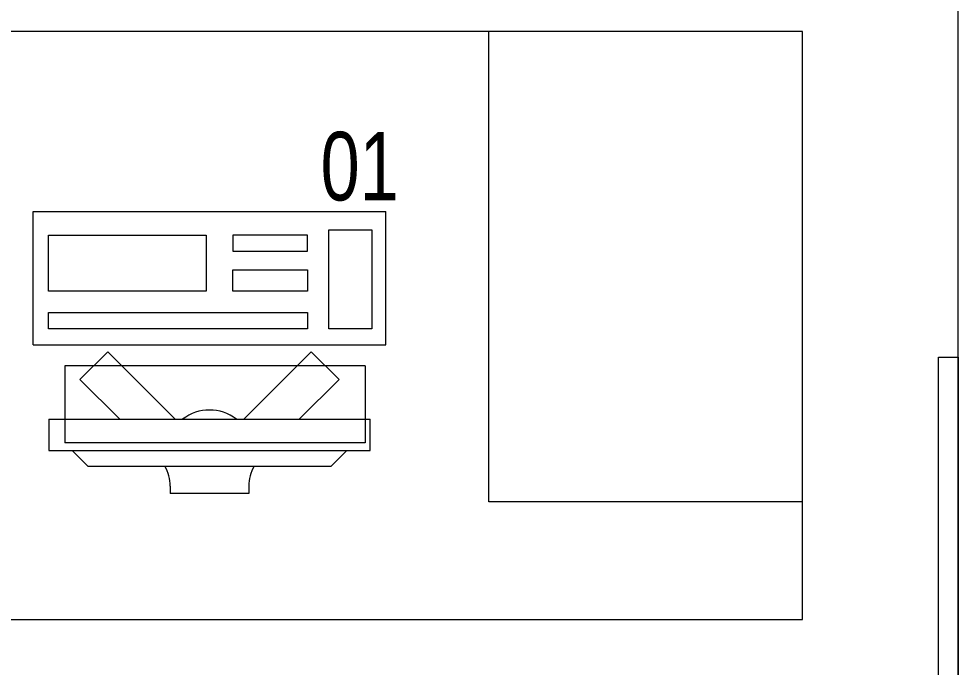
# Model space of a CAD drawing. Header units: millimetres. Extents: x -160614 to 59925, y -157025 to 0.
# Drawn here: x -111606 to -110408, y -114914 to -114087 of the extents above; entities that cross this region are included whole.
import ezdxf

# ---------------------------------------------------------------- set-up
doc = ezdxf.new("R2010")
doc.units = ezdxf.units.MM
doc.header["$LTSCALE"] = 8
doc.linetypes.add('HIDDEN', pattern=[9.525, 6.35, -3.175])
doc.layers.get('0').update_dxf_attribs({"color": 9, "lineweight": 5})
for name, color, linetype, lineweight in [('72_EGR_EQP_TAG', 9, 'Continuous', 5), ('LOADING', 9, 'Continuous', 5), ('Walls', 9, 'Continuous', 5)]:
    doc.layers.add(name, color=color, linetype=linetype, lineweight=lineweight)
doc.layers.get('0').off()
doc.layers.get('0').freeze()
doc.styles.add('X3G_ENTITY_257CFD', font='swisscl.ttf', dxfattribs={"height": 200})

# ---------------------------------------------------------------- blocks, each defined once
blk = doc.blocks.new('GF21043-P')
for p, q in [((0.8, 0.75), (-0.8, 0.75)), ((-0.8, 0.75), (-0.8, 0)), ((-0.8, 0), (0.8, 0))]:
    blk.add_line(p, q)
at = {"linetype": 'HIDDEN'}
for p, q in [((-0.8, 0.6), (-0.4, 0.6)), ((-0.4, 0.6), (-0.4, 0))]:
    blk.add_line(p, q, dxfattribs=at)
blk = doc.blocks.new('ITCWLS1-P')
at = {"layer": 'LOADING'}
for p, q in [((-0.17, 0.45), (-0.17, 0)), ((-0.17, 0.45), (0, 0.45)), ((0, 0.45), (0, 0)), ((-0.2651, 0.43, 0), (-0.3051, 0.43, 0)), ((-0.3051, 0.43, 0), (-0.3051, 0.02, 0)), ((-0.2651, 0.43, 0), (-0.2651, 0.02, 0)), ((-0.1496, 0.4305), (-0.1291, 0.4305)), ((-0.1291, 0.4305), (-0.1291, 0.4089)), ((-0.197, 0.4094), (-0.295, 0.4094)), ((-0.295, 0.0264), (-0.295, 0.4094)), ((-0.197, 0.0264), (-0.197, 0.4094)), ((-0.3251, 0.38, 0), (-0.3051, 0.4, 0)), ((-0.3251, 0.38, 0), (-0.3251, 0.07, 0)), ((-0.3503, 0.275), (-0.3596, 0.275)), ((-0.3596, 0.175), (-0.3596, 0.275)), ((-0.3503, 0.175), (-0.3596, 0.175)), ((-0.3251, 0.07, 0), (-0.3051, 0.05, 0)), ((-0.197, 0.0264), (-0.295, 0.0264)), ((-0.3051, 0.02, 0), (-0.2651, 0.02, 0)), ((-0.17, 0), (0, 0))]:
    blk.add_line(p, q, dxfattribs=at)
at = {"layer": 'LOADING', "extrusion": (2.48281e-10, 3.18408e-10, -1)}
for p, q in [((-0.2651, 0.3395), (-0.2144, 0.3902)), ((-0.1791, 0.3548), (-0.2144, 0.3902)), ((-0.2651, 0.2688), (-0.1791, 0.3548))]:
    blk.add_line(p, q, dxfattribs=at)
at = {"layer": 'LOADING', "extrusion": (2.48281e-10, -3.18408e-10, -1)}
for p, q in [((-0.2651, 0.1812), (-0.1791, 0.0952)), ((-0.2651, 0.1105), (-0.2144, 0.0598)), ((-0.1791, 0.0952), (-0.2144, 0.0598))]:
    blk.add_line(p, q, dxfattribs=at)
at = {"layer": 'LOADING'}
for points in [[(-0.1291, 0.4089), (-0.1291, 0.1), (-0.1496, 0.1), (-0.1496, 0.4305)], [(-0.1496, 0.1), (-0.1496, 0.1), (-0.1496, 0.1), (-0.1496, 0.1), (-0.1496, 0.1), (-0.1496, 0.1), (-0.1496, 0.1), (-0.1496, 0.1), (-0.1496, 0.1)], [(-0.1496, 0.1), (-0.1496, 0.1), (-0.1496, 0.1), (-0.1496, 0.1), (-0.1496, 0.1), (-0.1496, 0.1), (-0.1496, 0.1), (-0.1496, 0.1), (-0.1496, 0.1), (-0.1496, 0.1), (-0.1496, 0.1), (-0.1496, 0.1), (-0.1496, 0.1), (-0.1496, 0.1), (-0.1496, 0.1), (-0.1496, 0.1), (-0.1496, 0.1), (-0.1496, 0.1)], [(-0.1496, 0.1), (-0.1496, 0.1), (-0.1496, 0.1), (-0.1496, 0.1), (-0.1496, 0.1), (-0.1496, 0.1), (-0.1496, 0.1), (-0.1496, 0.1), (-0.1496, 0.1), (-0.1496, 0.1)], [(-0.1496, 0.1), (-0.1496, 0.1), (-0.1496, 0.1), (-0.1496, 0.1), (-0.1496, 0.1), (-0.1496, 0.1), (-0.1496, 0.1)], [(-0.1496, 0.1), (-0.1496, 0.1), (-0.1496, 0.1), (-0.1496, 0.1), (-0.1496, 0.1), (-0.1496, 0.1), (-0.1496, 0.1), (-0.1496, 0.1), (-0.1496, 0.1), (-0.1496, 0.1)], [(-0.1496, 0.1), (-0.1496, 0.1), (-0.1496, 0.1), (-0.1496, 0.1), (-0.1496, 0.1), (-0.1496, 0.1), (-0.1496, 0.1), (-0.1496, 0.1), (-0.1496, 0.1), (-0.1496, 0.1), (-0.1496, 0.1), (-0.1496, 0.1), (-0.1496, 0.1), (-0.1496, 0.1), (-0.1496, 0.1)], [(-0.1496, 0.1), (-0.1496, 0.1), (-0.1496, 0.1), (-0.1496, 0.1), (-0.1496, 0.1), (-0.1496, 0.1), (-0.1496, 0.1), (-0.1496, 0.1), (-0.1496, 0.1), (-0.1496, 0.1)], [(-0.1496, 0.1), (-0.1496, 0.1), (-0.1496, 0.1), (-0.1496, 0.1), (-0.1496, 0.1), (-0.1496, 0.1), (-0.1496, 0.1), (-0.1496, 0.1), (-0.1496, 0.1), (-0.1496, 0.1)], [(-0.1496, 0.1), (-0.1496, 0.1), (-0.1496, 0.1), (-0.1496, 0.1), (-0.1496, 0.1), (-0.1496, 0.1), (-0.1496, 0.1), (-0.1496, 0.1), (-0.1496, 0.1), (-0.1496, 0.1), (-0.1496, 0.1), (-0.1496, 0.1), (-0.1496, 0.1), (-0.1496, 0.1), (-0.1496, 0.1), (-0.1496, 0.1), (-0.1496, 0.1), (-0.1496, 0.1), (-0.1496, 0.1), (-0.1496, 0.1), (-0.1496, 0.1), (-0.1496, 0.1), (-0.1496, 0.1), (-0.1496, 0.1), (-0.1496, 0.1), (-0.1496, 0.1), (-0.1496, 0.1), (-0.1496, 0.1), (-0.1496, 0.1), (-0.1496, 0.1), (-0.1496, 0.1), (-0.1496, 0.1), (-0.1496, 0.1), (-0.1496, 0.1), (-0.1496, 0.1), (-0.1496, 0.1), (-0.1496, 0.1), (-0.1496, 0.1), (-0.1496, 0.1), (-0.1496, 0.1), (-0.1496, 0.1), (-0.1496, 0.1), (-0.1496, 0.1), (-0.1496, 0.1), (-0.1496, 0.1), (-0.1496, 0.1), (-0.1496, 0.1), (-0.1496, 0.1), (-0.1496, 0.1), (-0.1496, 0.1), (-0.1496, 0.1), (-0.1496, 0.1), (-0.1496, 0.1), (-0.1496, 0.1)], [(-0.1496, 0.1), (-0.1496, 0.1), (-0.1496, 0.1), (-0.1496, 0.1), (-0.1496, 0.1), (-0.1496, 0.1), (-0.1496, 0.1), (-0.1496, 0.1), (-0.1496, 0.1), (-0.1496, 0.1), (-0.1496, 0.1), (-0.1496, 0.1), (-0.1496, 0.1), (-0.1496, 0.1), (-0.1496, 0.1), (-0.1496, 0.1), (-0.1496, 0.1), (-0.1496, 0.1), (-0.1496, 0.1), (-0.1496, 0.1), (-0.1496, 0.1), (-0.1496, 0.1), (-0.1496, 0.1), (-0.1496, 0.1), (-0.1496, 0.1), (-0.1496, 0.1), (-0.1496, 0.1), (-0.1496, 0.1), (-0.1496, 0.1), (-0.1496, 0.1), (-0.1496, 0.1), (-0.1496, 0.1), (-0.1496, 0.1), (-0.1496, 0.1), (-0.1496, 0.1), (-0.1496, 0.1), (-0.1496, 0.1), (-0.1496, 0.1), (-0.1496, 0.1), (-0.1496, 0.1), (-0.1496, 0.1), (-0.1496, 0.1), (-0.1496, 0.1), (-0.1496, 0.1), (-0.1496, 0.1), (-0.1496, 0.1), (-0.1496, 0.1), (-0.1496, 0.1), (-0.1496, 0.1), (-0.1496, 0.1), (-0.1496, 0.1), (-0.1496, 0.1), (-0.1496, 0.1), (-0.1496, 0.1), (-0.1496, 0.1), (-0.1496, 0.1), (-0.1496, 0.1), (-0.1496, 0.1), (-0.1496, 0.1), (-0.1496, 0.1), (-0.1496, 0.1), (-0.1496, 0.1), (-0.1496, 0.1), (-0.1496, 0.1), (-0.1496, 0.1), (-0.1496, 0.1), (-0.1496, 0.1), (-0.1496, 0.1), (-0.1496, 0.1), (-0.1496, 0.1), (-0.1496, 0.1), (-0.1496, 0.1), (-0.1496, 0.1), (-0.1496, 0.1), (-0.1496, 0.1), (-0.1496, 0.1), (-0.1496, 0.1), (-0.1496, 0.1), (-0.1496, 0.1), (-0.1496, 0.1), (-0.1496, 0.1), (-0.1496, 0.1), (-0.1496, 0.1), (-0.1496, 0.1), (-0.1496, 0.1), (-0.1496, 0.1), (-0.1496, 0.1), (-0.1496, 0.1), (-0.1496, 0.1)], [(-0.1496, 0.1), (-0.1496, 0.1), (-0.1496, 0.1), (-0.1496, 0.1), (-0.1496, 0.1), (-0.1496, 0.1), (-0.1496, 0.1), (-0.1496, 0.1), (-0.1496, 0.1), (-0.1496, 0.1), (-0.1496, 0.1), (-0.1496, 0.1)], [(-0.1496, 0.1), (-0.1496, 0.1), (-0.1496, 0.1), (-0.1496, 0.1), (-0.1496, 0.1), (-0.1496, 0.1), (-0.1496, 0.1)], [(-0.1496, 0.1), (-0.1496, 0.1), (-0.1496, 0.1), (-0.1496, 0.1), (-0.1496, 0.1), (-0.1496, 0.1), (-0.1496, 0.1), (-0.1496, 0.1), (-0.1496, 0.1), (-0.1496, 0.1), (-0.1496, 0.1), (-0.1496, 0.1), (-0.1496, 0.1), (-0.1496, 0.1), (-0.1496, 0.1), (-0.1496, 0.1), (-0.1496, 0.1)], [(-0.1496, 0.1), (-0.1496, 0.1), (-0.1496, 0.1), (-0.1496, 0.1), (-0.1496, 0.1), (-0.1496, 0.1), (-0.1496, 0.1), (-0.1496, 0.1), (-0.1496, 0.1), (-0.1496, 0.1), (-0.1496, 0.1), (-0.1496, 0.1), (-0.1496, 0.1), (-0.1496, 0.1), (-0.1496, 0.1), (-0.1496, 0.1), (-0.1496, 0.1), (-0.1496, 0.1), (-0.1496, 0.1), (-0.1496, 0.1), (-0.1496, 0.1), (-0.1496, 0.1), (-0.1496, 0.1), (-0.1496, 0.1), (-0.1496, 0.1), (-0.1496, 0.1), (-0.1496, 0.1), (-0.1496, 0.1), (-0.1496, 0.1), (-0.1496, 0.1), (-0.1496, 0.1), (-0.1496, 0.1), (-0.1496, 0.1), (-0.1496, 0.1), (-0.1496, 0.1), (-0.1496, 0.1), (-0.1496, 0.1), (-0.1496, 0.1), (-0.1496, 0.1), (-0.1496, 0.1), (-0.1496, 0.1), (-0.1496, 0.1), (-0.1496, 0.1), (-0.1496, 0.1), (-0.1496, 0.1), (-0.1496, 0.1), (-0.1496, 0.1), (-0.1496, 0.1), (-0.1496, 0.1), (-0.1496, 0.1), (-0.1496, 0.1), (-0.1496, 0.1), (-0.1496, 0.1), (-0.1496, 0.1), (-0.1496, 0.1), (-0.1496, 0.1), (-0.1496, 0.1), (-0.1496, 0.1), (-0.1496, 0.1), (-0.1496, 0.1), (-0.1496, 0.1), (-0.1496, 0.1), (-0.1496, 0.1), (-0.1496, 0.1), (-0.1496, 0.1), (-0.1496, 0.1), (-0.1496, 0.1), (-0.1496, 0.1), (-0.1496, 0.1), (-0.1496, 0.1), (-0.1496, 0.1), (-0.1496, 0.1), (-0.1496, 0.1), (-0.1496, 0.1), (-0.1496, 0.1), (-0.1496, 0.1), (-0.1496, 0.1), (-0.1496, 0.1), (-0.1496, 0.1), (-0.1496, 0.1), (-0.1496, 0.1), (-0.1496, 0.1), (-0.1496, 0.1), (-0.1496, 0.1), (-0.1496, 0.1), (-0.1496, 0.1), (-0.1496, 0.1), (-0.1496, 0.1), (-0.1496, 0.1), (-0.1496, 0.1), (-0.1496, 0.1), (-0.1496, 0.1), (-0.1496, 0.1), (-0.1496, 0.1), (-0.1496, 0.1), (-0.1496, 0.1), (-0.1496, 0.1), (-0.1496, 0.1), (-0.1496, 0.1), (-0.1496, 0.1), (-0.1496, 0.1), (-0.1496, 0.1), (-0.1496, 0.1), (-0.1496, 0.1), (-0.1496, 0.1), (-0.1496, 0.1), (-0.1496, 0.1), (-0.1496, 0.1), (-0.1496, 0.1), (-0.1496, 0.1), (-0.1496, 0.1)], [(-0.1496, 0.1), (-0.1496, 0.1), (-0.1496, 0.1), (-0.1496, 0.1), (-0.1496, 0.1), (-0.1496, 0.1), (-0.1496, 0.1), (-0.1496, 0.1)]]:
    blk.add_lwpolyline(points, dxfattribs=at)
for points in [[(-0.1019, 0.4305), (-0.0304, 0.4305), (-0.0304, 0.2294), (-0.1019, 0.2294)], [(-0.1019, 0.1954), (-0.0747, 0.1954), (-0.0747, 0.1), (-0.1019, 0.1)], [(-0.0304, 0.1954), (-0.0508, 0.1954), (-0.0508, 0.1), (-0.0304, 0.1)], [(-0.1496, 0.1), (-0.1496, 0.1), (-0.1496, 0.1), (-0.1496, 0.1), (-0.1496, 0.1), (-0.1496, 0.1), (-0.1496, 0.1), (-0.1496, 0.1), (-0.1496, 0.1), (-0.1496, 0.1), (-0.1496, 0.1), (-0.1496, 0.1), (-0.1496, 0.1), (-0.1496, 0.1), (-0.1496, 0.1), (-0.1496, 0.1), (-0.1496, 0.1), (-0.1496, 0.1), (-0.1496, 0.1), (-0.1496, 0.1), (-0.1496, 0.1), (-0.1496, 0.1), (-0.1496, 0.1), (-0.1496, 0.1), (-0.1496, 0.1), (-0.1496, 0.1), (-0.1496, 0.1), (-0.1496, 0.1), (-0.1496, 0.1), (-0.1496, 0.1), (-0.1496, 0.1), (-0.1496, 0.1), (-0.1496, 0.1), (-0.1496, 0.1), (-0.1496, 0.1), (-0.1496, 0.1), (-0.1496, 0.1), (-0.1496, 0.1), (-0.1496, 0.1), (-0.1496, 0.1), (-0.1496, 0.1), (-0.1496, 0.1), (-0.1496, 0.1), (-0.1496, 0.1), (-0.1496, 0.1), (-0.1496, 0.1), (-0.1496, 0.1), (-0.1496, 0.1), (-0.1496, 0.1), (-0.1496, 0.1), (-0.1496, 0.1), (-0.1496, 0.1), (-0.1496, 0.1), (-0.1496, 0.1), (-0.1496, 0.1), (-0.1496, 0.1), (-0.1496, 0.1), (-0.1496, 0.1), (-0.1496, 0.1), (-0.1496, 0.1), (-0.1496, 0.1), (-0.1496, 0.1), (-0.1496, 0.1), (-0.1496, 0.1), (-0.1496, 0.1), (-0.1496, 0.1), (-0.1496, 0.1), (-0.1496, 0.1), (-0.1496, 0.1), (-0.1496, 0.1), (-0.1496, 0.1), (-0.1496, 0.1), (-0.1496, 0.1), (-0.1496, 0.1), (-0.1496, 0.1), (-0.1496, 0.1), (-0.1496, 0.1), (-0.1496, 0.1), (-0.1496, 0.1), (-0.1496, 0.1), (-0.1496, 0.1), (-0.1496, 0.1), (-0.1496, 0.1), (-0.1496, 0.1), (-0.1496, 0.1), (-0.1496, 0.1), (-0.1496, 0.1), (-0.1496, 0.1), (-0.1496, 0.1), (-0.1496, 0.1), (-0.1496, 0.1), (-0.1496, 0.1), (-0.1496, 0.1), (-0.1496, 0.1), (-0.1496, 0.1), (-0.1496, 0.1), (-0.1496, 0.1), (-0.1496, 0.1), (-0.1496, 0.1), (-0.1496, 0.1), (-0.1496, 0.1), (-0.1496, 0.1), (-0.1496, 0.1), (-0.1496, 0.1), (-0.1496, 0.1), (-0.1496, 0.1), (-0.1496, 0.1), (-0.1496, 0.1), (-0.1496, 0.1), (-0.1496, 0.1), (-0.1496, 0.1), (-0.1496, 0.1), (-0.1496, 0.1), (-0.1496, 0.1), (-0.1496, 0.1), (-0.1496, 0.1), (-0.1496, 0.1), (-0.1496, 0.1), (-0.1496, 0.1), (-0.1496, 0.1), (-0.1496, 0.1), (-0.1496, 0.1), (-0.1496, 0.1), (-0.1496, 0.1), (-0.1496, 0.1), (-0.1496, 0.1), (-0.1496, 0.1), (-0.1496, 0.1), (-0.1496, 0.1), (-0.1496, 0.1), (-0.1496, 0.1), (-0.1496, 0.1), (-0.1496, 0.1), (-0.1496, 0.1), (-0.1496, 0.1), (-0.1496, 0.1), (-0.1496, 0.1), (-0.1496, 0.1), (-0.1496, 0.1), (-0.1496, 0.1), (-0.1496, 0.1), (-0.1496, 0.1), (-0.1496, 0.1), (-0.1496, 0.1), (-0.1496, 0.1), (-0.1496, 0.1), (-0.1496, 0.1), (-0.1496, 0.1), (-0.1496, 0.1), (-0.1496, 0.1), (-0.1496, 0.1), (-0.1496, 0.1), (-0.1496, 0.1), (-0.1496, 0.1), (-0.1496, 0.1), (-0.1496, 0.1), (-0.1496, 0.1), (-0.1496, 0.1), (-0.1496, 0.1), (-0.1496, 0.1), (-0.1496, 0.1), (-0.1496, 0.1), (-0.1496, 0.1), (-0.1496, 0.1), (-0.1496, 0.1), (-0.1496, 0.1), (-0.1496, 0.1), (-0.1496, 0.1), (-0.1496, 0.1), (-0.1496, 0.1), (-0.1496, 0.1), (-0.1496, 0.1), (-0.1496, 0.1), (-0.1496, 0.1), (-0.1496, 0.1), (-0.1496, 0.1), (-0.1496, 0.1), (-0.1496, 0.1), (-0.1496, 0.1), (-0.1496, 0.1), (-0.1496, 0.1), (-0.1496, 0.1), (-0.1496, 0.1), (-0.1496, 0.1), (-0.1496, 0.1), (-0.1496, 0.1), (-0.1496, 0.1), (-0.1496, 0.1), (-0.1496, 0.1), (-0.1496, 0.1), (-0.1496, 0.1), (-0.1496, 0.1), (-0.1496, 0.1), (-0.1496, 0.1), (-0.1496, 0.1), (-0.1496, 0.1), (-0.1496, 0.1), (-0.1496, 0.1), (-0.1496, 0.1), (-0.1496, 0.1), (-0.1496, 0.1), (-0.1496, 0.1), (-0.1496, 0.1), (-0.1496, 0.1), (-0.1496, 0.1), (-0.1496, 0.1), (-0.1496, 0.1), (-0.1496, 0.1), (-0.1496, 0.1), (-0.1496, 0.1), (-0.1496, 0.1), (-0.1496, 0.1), (-0.1496, 0.1), (-0.1496, 0.1), (-0.1496, 0.1), (-0.1496, 0.1), (-0.1496, 0.1), (-0.1496, 0.1), (-0.1496, 0.1), (-0.1496, 0.1), (-0.1496, 0.1), (-0.1496, 0.1), (-0.1496, 0.1), (-0.1496, 0.1), (-0.1496, 0.1), (-0.1496, 0.1), (-0.1496, 0.1), (-0.1496, 0.1), (-0.1496, 0.1), (-0.1496, 0.1), (-0.1496, 0.1), (-0.1496, 0.1), (-0.1496, 0.1), (-0.1496, 0.1), (-0.1496, 0.1), (-0.1496, 0.1), (-0.1496, 0.1), (-0.1496, 0.1), (-0.1496, 0.1), (-0.1496, 0.1), (-0.1496, 0.1), (-0.1496, 0.1), (-0.1496, 0.1), (-0.1496, 0.1), (-0.1496, 0.1), (-0.1496, 0.1), (-0.1496, 0.1), (-0.1496, 0.1), (-0.1496, 0.1), (-0.1496, 0.1), (-0.1496, 0.1), (-0.1496, 0.1), (-0.1496, 0.1), (-0.1496, 0.1), (-0.1496, 0.1), (-0.1496, 0.1), (-0.1496, 0.1), (-0.1496, 0.1), (-0.1496, 0.1), (-0.1496, 0.1), (-0.1496, 0.1), (-0.1496, 0.1), (-0.1496, 0.1), (-0.1496, 0.1), (-0.1496, 0.1), (-0.1496, 0.1), (-0.1496, 0.1), (-0.1496, 0.1), (-0.1496, 0.1), (-0.1496, 0.1), (-0.1496, 0.1), (-0.1496, 0.1), (-0.1496, 0.1), (-0.1496, 0.1), (-0.1496, 0.1), (-0.1496, 0.1), (-0.1496, 0.1)], [(-0.1496, 0.1), (-0.1496, 0.1), (-0.1496, 0.1), (-0.1496, 0.1), (-0.1496, 0.1), (-0.1496, 0.1), (-0.1496, 0.1), (-0.1496, 0.1), (-0.1496, 0.1), (-0.1496, 0.1), (-0.1496, 0.1), (-0.1496, 0.1), (-0.1496, 0.1), (-0.1496, 0.1), (-0.1496, 0.1), (-0.1496, 0.1), (-0.1496, 0.1), (-0.1496, 0.1), (-0.1496, 0.1), (-0.1496, 0.1), (-0.1496, 0.1), (-0.1496, 0.1), (-0.1496, 0.1), (-0.1496, 0.1), (-0.1496, 0.1), (-0.1496, 0.1), (-0.1496, 0.1), (-0.1496, 0.1), (-0.1496, 0.1), (-0.1496, 0.1), (-0.1496, 0.1), (-0.1496, 0.1), (-0.1496, 0.1), (-0.1496, 0.1), (-0.1496, 0.1), (-0.1496, 0.1), (-0.1496, 0.1), (-0.1496, 0.1), (-0.1496, 0.1), (-0.1496, 0.1), (-0.1496, 0.1), (-0.1496, 0.1), (-0.1496, 0.1), (-0.1496, 0.1), (-0.1496, 0.1), (-0.1496, 0.1), (-0.1496, 0.1), (-0.1496, 0.1), (-0.1496, 0.1), (-0.1496, 0.1), (-0.1496, 0.1), (-0.1496, 0.1), (-0.1496, 0.1), (-0.1496, 0.1), (-0.1496, 0.1), (-0.1496, 0.1), (-0.1496, 0.1), (-0.1496, 0.1), (-0.1496, 0.1), (-0.1496, 0.1), (-0.1496, 0.1), (-0.1496, 0.1), (-0.1496, 0.1), (-0.1496, 0.1), (-0.1496, 0.1), (-0.1496, 0.1), (-0.1496, 0.1), (-0.1496, 0.1), (-0.1496, 0.1), (-0.1496, 0.1), (-0.1496, 0.1), (-0.1496, 0.1), (-0.1496, 0.1), (-0.1496, 0.1), (-0.1496, 0.1), (-0.1496, 0.1), (-0.1496, 0.1), (-0.1496, 0.1), (-0.1496, 0.1), (-0.1496, 0.1), (-0.1496, 0.1), (-0.1496, 0.1), (-0.1496, 0.1), (-0.1496, 0.1), (-0.1496, 0.1), (-0.1496, 0.1), (-0.1496, 0.1), (-0.1496, 0.1), (-0.1496, 0.1), (-0.1496, 0.1), (-0.1496, 0.1), (-0.1496, 0.1), (-0.1496, 0.1), (-0.1496, 0.1), (-0.1496, 0.1), (-0.1496, 0.1), (-0.1496, 0.1), (-0.1496, 0.1), (-0.1496, 0.1), (-0.1496, 0.1), (-0.1496, 0.1), (-0.1496, 0.1), (-0.1496, 0.1), (-0.1496, 0.1), (-0.1496, 0.1), (-0.1496, 0.1), (-0.1496, 0.1), (-0.1496, 0.1), (-0.1496, 0.1), (-0.1496, 0.1), (-0.1496, 0.1), (-0.1496, 0.1), (-0.1496, 0.1), (-0.1496, 0.1), (-0.1496, 0.1), (-0.1496, 0.1), (-0.1496, 0.1), (-0.1496, 0.1), (-0.1496, 0.1), (-0.1496, 0.1), (-0.1496, 0.1), (-0.1496, 0.1), (-0.1496, 0.1), (-0.1496, 0.1), (-0.1496, 0.1), (-0.1496, 0.1), (-0.1496, 0.1), (-0.1496, 0.1), (-0.1496, 0.1), (-0.1496, 0.1), (-0.1496, 0.1), (-0.1496, 0.1), (-0.1496, 0.1), (-0.1496, 0.1), (-0.1496, 0.1), (-0.1496, 0.1), (-0.1496, 0.1), (-0.1496, 0.1), (-0.1496, 0.1), (-0.1496, 0.1), (-0.1496, 0.1), (-0.1496, 0.1), (-0.1496, 0.1), (-0.1496, 0.1), (-0.1496, 0.1), (-0.1496, 0.1), (-0.1496, 0.1), (-0.1496, 0.1), (-0.1496, 0.1), (-0.1496, 0.1), (-0.1496, 0.1), (-0.1496, 0.1), (-0.1496, 0.1), (-0.1496, 0.1), (-0.1496, 0.1), (-0.1496, 0.1), (-0.1496, 0.1), (-0.1496, 0.1), (-0.1496, 0.1), (-0.1496, 0.1), (-0.1496, 0.1), (-0.1496, 0.1), (-0.1496, 0.1), (-0.1496, 0.1), (-0.1496, 0.1), (-0.1496, 0.1), (-0.1496, 0.1), (-0.1496, 0.1), (-0.1496, 0.1), (-0.1496, 0.1), (-0.1496, 0.1), (-0.1496, 0.1), (-0.1496, 0.1), (-0.1496, 0.1), (-0.1496, 0.1), (-0.1496, 0.1), (-0.1496, 0.1), (-0.1496, 0.1), (-0.1496, 0.1), (-0.1496, 0.1), (-0.1496, 0.1), (-0.1496, 0.1), (-0.1496, 0.1), (-0.1496, 0.1), (-0.1496, 0.1), (-0.1496, 0.1), (-0.1496, 0.1), (-0.1496, 0.1), (-0.1496, 0.1), (-0.1496, 0.1), (-0.1496, 0.1), (-0.1496, 0.1), (-0.1496, 0.1), (-0.1496, 0.1), (-0.1496, 0.1), (-0.1496, 0.1), (-0.1496, 0.1), (-0.1496, 0.1), (-0.1496, 0.1), (-0.1496, 0.1), (-0.1496, 0.1), (-0.1496, 0.1), (-0.1496, 0.1), (-0.1496, 0.1), (-0.1496, 0.1), (-0.1496, 0.1), (-0.1496, 0.1), (-0.1496, 0.1), (-0.1496, 0.1), (-0.1496, 0.1), (-0.1496, 0.1), (-0.1496, 0.1), (-0.1496, 0.1), (-0.1496, 0.1)], [(-0.1496, 0.1), (-0.1496, 0.1), (-0.1496, 0.1), (-0.1496, 0.1), (-0.1496, 0.1), (-0.1496, 0.1), (-0.1496, 0.1), (-0.1496, 0.1), (-0.1496, 0.1), (-0.1496, 0.1), (-0.1496, 0.1), (-0.1496, 0.1), (-0.1496, 0.1), (-0.1496, 0.1), (-0.1496, 0.1), (-0.1496, 0.1), (-0.1496, 0.1), (-0.1496, 0.1), (-0.1496, 0.1), (-0.1496, 0.1), (-0.1496, 0.1), (-0.1496, 0.1), (-0.1496, 0.1), (-0.1496, 0.1), (-0.1496, 0.1), (-0.1496, 0.1), (-0.1496, 0.1), (-0.1496, 0.1), (-0.1496, 0.1), (-0.1496, 0.1), (-0.1496, 0.1), (-0.1496, 0.1), (-0.1496, 0.1), (-0.1496, 0.1), (-0.1496, 0.1), (-0.1496, 0.1), (-0.1496, 0.1), (-0.1496, 0.1), (-0.1496, 0.1), (-0.1496, 0.1), (-0.1496, 0.1), (-0.1496, 0.1), (-0.1496, 0.1), (-0.1496, 0.1), (-0.1496, 0.1), (-0.1496, 0.1), (-0.1496, 0.1), (-0.1496, 0.1), (-0.1496, 0.1), (-0.1496, 0.1), (-0.1496, 0.1), (-0.1496, 0.1), (-0.1496, 0.1), (-0.1496, 0.1), (-0.1496, 0.1), (-0.1496, 0.1), (-0.1496, 0.1), (-0.1496, 0.1), (-0.1496, 0.1), (-0.1496, 0.1), (-0.1496, 0.1), (-0.1496, 0.1), (-0.1496, 0.1), (-0.1496, 0.1), (-0.1496, 0.1), (-0.1496, 0.1), (-0.1496, 0.1), (-0.1496, 0.1), (-0.1496, 0.1), (-0.1496, 0.1), (-0.1496, 0.1), (-0.1496, 0.1), (-0.1496, 0.1), (-0.1496, 0.1), (-0.1496, 0.1), (-0.1496, 0.1), (-0.1496, 0.1), (-0.1496, 0.1), (-0.1496, 0.1), (-0.1496, 0.1), (-0.1496, 0.1), (-0.1496, 0.1), (-0.1496, 0.1), (-0.1496, 0.1), (-0.1496, 0.1), (-0.1496, 0.1), (-0.1496, 0.1), (-0.1496, 0.1), (-0.1496, 0.1), (-0.1496, 0.1), (-0.1496, 0.1), (-0.1496, 0.1), (-0.1496, 0.1), (-0.1496, 0.1), (-0.1496, 0.1), (-0.1496, 0.1), (-0.1496, 0.1), (-0.1496, 0.1), (-0.1496, 0.1), (-0.1496, 0.1), (-0.1496, 0.1), (-0.1496, 0.1), (-0.1496, 0.1), (-0.1496, 0.1), (-0.1496, 0.1), (-0.1496, 0.1), (-0.1496, 0.1), (-0.1496, 0.1), (-0.1496, 0.1), (-0.1496, 0.1), (-0.1496, 0.1), (-0.1496, 0.1), (-0.1496, 0.1), (-0.1496, 0.1), (-0.1496, 0.1), (-0.1496, 0.1), (-0.1496, 0.1), (-0.1496, 0.1), (-0.1496, 0.1), (-0.1496, 0.1), (-0.1496, 0.1), (-0.1496, 0.1), (-0.1496, 0.1), (-0.1496, 0.1), (-0.1496, 0.1), (-0.1496, 0.1), (-0.1496, 0.1), (-0.1496, 0.1), (-0.1496, 0.1), (-0.1496, 0.1), (-0.1496, 0.1), (-0.1496, 0.1), (-0.1496, 0.1), (-0.1496, 0.1), (-0.1496, 0.1), (-0.1496, 0.1), (-0.1496, 0.1), (-0.1496, 0.1), (-0.1496, 0.1), (-0.1496, 0.1), (-0.1496, 0.1), (-0.1496, 0.1), (-0.1496, 0.1), (-0.1496, 0.1), (-0.1496, 0.1), (-0.1496, 0.1), (-0.1496, 0.1), (-0.1496, 0.1), (-0.1496, 0.1), (-0.1496, 0.1), (-0.1496, 0.1), (-0.1496, 0.1), (-0.1496, 0.1), (-0.1496, 0.1), (-0.1496, 0.1), (-0.1496, 0.1), (-0.1496, 0.1), (-0.1496, 0.1), (-0.1496, 0.1), (-0.1496, 0.1), (-0.1496, 0.1), (-0.1496, 0.1), (-0.1496, 0.1), (-0.1496, 0.1), (-0.1496, 0.1), (-0.1496, 0.1), (-0.1496, 0.1), (-0.1496, 0.1), (-0.1496, 0.1), (-0.1496, 0.1), (-0.1496, 0.1), (-0.1496, 0.1), (-0.1496, 0.1), (-0.1496, 0.1), (-0.1496, 0.1), (-0.1496, 0.1), (-0.1496, 0.1), (-0.1496, 0.1), (-0.1496, 0.1), (-0.1496, 0.1), (-0.1496, 0.1), (-0.1496, 0.1), (-0.1496, 0.1), (-0.1496, 0.1), (-0.1496, 0.1), (-0.1496, 0.1), (-0.1496, 0.1), (-0.1496, 0.1), (-0.1496, 0.1), (-0.1496, 0.1), (-0.1496, 0.1), (-0.1496, 0.1), (-0.1496, 0.1), (-0.1496, 0.1), (-0.1496, 0.1), (-0.1496, 0.1), (-0.1496, 0.1), (-0.1496, 0.1), (-0.1496, 0.1), (-0.1496, 0.1), (-0.1496, 0.1), (-0.1496, 0.1), (-0.1496, 0.1), (-0.1496, 0.1), (-0.1496, 0.1), (-0.1496, 0.1), (-0.1496, 0.1), (-0.1496, 0.1), (-0.1496, 0.1), (-0.1496, 0.1), (-0.1496, 0.1), (-0.1496, 0.1), (-0.1496, 0.1), (-0.1496, 0.1), (-0.1496, 0.1), (-0.1496, 0.1), (-0.1496, 0.1), (-0.1496, 0.1), (-0.1496, 0.1)], [(-0.1496, 0.0727), (-0.0236, 0.0727), (-0.0236, 0.0182), (-0.1496, 0.0182)]]:
    blk.add_lwpolyline(points, close=True, dxfattribs=at)
for centre, radius, start, end in [((-0.3503, 0.325), 0.05, 270, 300.3093), ((-0.3089, 0.225), 0.0556, 321.9431, 38.0569), ((-0.3503, 0.125), 0.05, 59.6907, 90)]:
    blk.add_arc(centre, radius, start, end, dxfattribs=at)
blk = doc.blocks.new('GF1')
at = {"layer": 'LOADING', "color": 9}
blk.add_lwpolyline([(-110407.8, -115024.6), (-110432.8, -115024.6), (-110432.8, -114518.6), (-110407.8, -114518.6), (-110407.8, -115024.6)], dxfattribs=at)
at = {"layer": 'Walls', "color": 9}
blk.add_line((-110407.8, -116092.6), (-110407.8, -113312.6), dxfattribs=at)
at = {"layer": 'LOADING', "color": 9, "extrusion": (2.24019e-05, 2.33771e-18, 1), "xscale": 1000, "yscale": 1000, "zscale": 1000, "rotation": 180}
blk.add_blockref('GF21043-P', (-111406.3, -114103.2, -2.5), dxfattribs=at)
at = {"layer": 'LOADING', "color": 9, "extrusion": (-1.94016e-16, 8.01373e-06, 1), "xscale": 1000.000000000009, "yscale": 1000.000000000009, "zscale": 1000.000000000009, "rotation": 90.0000000064647}
blk.add_blockref('ITCWLS1-P', (-111137.6, -114332.7, -0.9), dxfattribs=at)
at = {"layer": '72_EGR_EQP_TAG', "color": 9, "insert": (-111171.1, -114231.3, 0), "char_height": 87.47, "attachment_point": 2, "style": 'X3G_ENTITY_257CFD'}
blk.add_mtext('01', dxfattribs=at)

msp = doc.modelspace()

# ---------------------------------------------------------------- block references
at = {"layer": '72_EGR_EQP_TAG'}
msp.add_blockref('GF1', (0, 0), dxfattribs=at)

doc.saveas('drawing.dxf')
